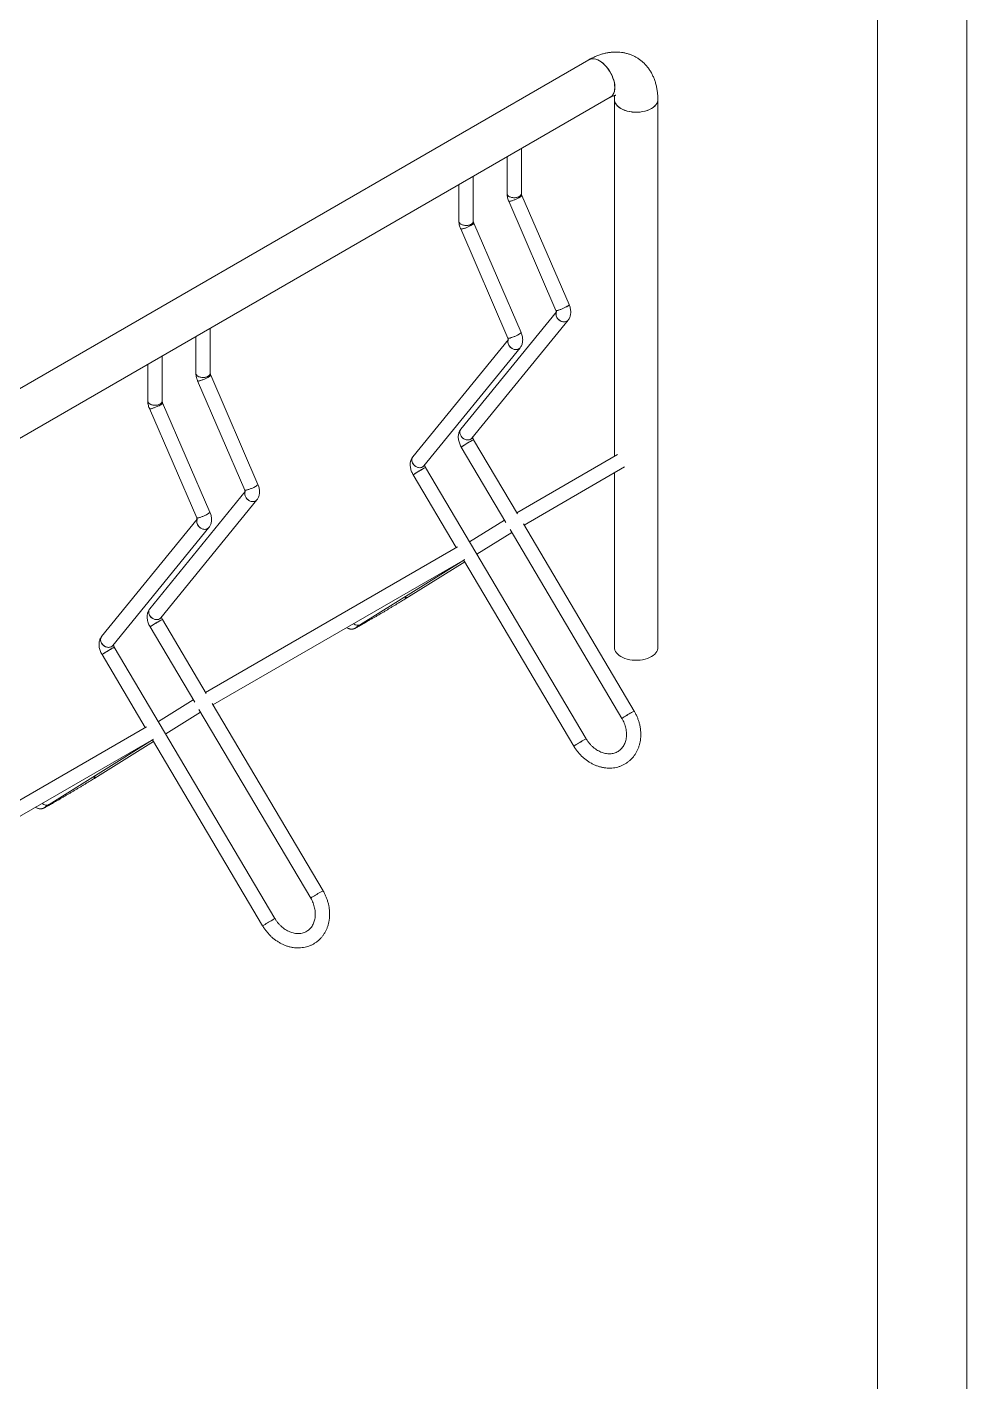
# Model space of a CAD drawing. Header units: millimetres. Extents: x 1939 to 7879, y -2032 to 2168.
# Drawn here: x 6828 to 7879, y -618 to 895 of the extents above; entities that cross this region are included whole.
import ezdxf

# ---------------------------------------------------------------- set-up
doc = ezdxf.new("R2010")
doc.units = ezdxf.units.MM
doc.layers.add('tabelka', color=155, linetype='Continuous')

# ---------------------------------------------------------------- blocks, each defined once
blk = doc.blocks.new('izometria')
at = {"color": 7, "linetype": 'Continuous', "lineweight": 15}
for p, q in [((-1520.1, 992.2), (-2812.6, 246)), ((-1520.1, 992.2), (-2812.6, 246)), ((-2788.5, 204.2), (-1496, 950.4)), ((-2788.5, 204.2), (-1496, 950.4)), ((-1491.2, 947.6), (-1491.2, 549.3)), ((-1442.9, 335.2), (-1442.9, 946.9)), ((-1611.4, 883.7), (-1611.4, 842.7)), ((-1595.4, 842.7), (-1595.4, 892.9)), ((-1665.2, 852.7), (-1665.2, 811.7)), ((-1649.2, 811.7), (-1649.2, 861.9)), ((-1609.6, 834.3), (-1556.8, 712.3)), ((-1542.1, 718.7), (-1594.9, 840.7)), ((-1663.3, 803.3), (-1610.5, 681.3)), ((-1595.8, 687.7), (-1648.7, 809.7)), ((-1556.3, 710.7), (-1663.1, 579.7)), ((-1650.7, 569.6), (-1543.2, 701.5)), ((-1959.3, 682.9), (-1959.3, 641.9)), ((-1943.3, 641.9), (-1943.3, 692.1)), ((-1610, 679.7), (-1716.8, 548.6)), ((-1704.4, 538.5), (-1596.9, 670.5)), ((-2013.1, 651.8), (-2013.1, 610.9)), ((-1997.1, 610.9), (-1997.1, 661.1)), ((-1890, 517.9), (-1942.8, 639.8)), ((-1957.5, 633.5), (-1904.7, 511.5)), ((-1943.7, 486.8), (-1996.5, 608.8)), ((-2011.2, 602.5), (-1958.4, 480.5)), ((-1599.9, 485), (-1648.9, 567.8)), ((-1662.7, 559.6), (-1612.7, 475.2)), ((-1487.9, 551.2), (-1600.6, 486.2)), ((-1523, 233.6), (-1702.7, 536.8)), ((-1592.4, 472.4), (-1480.1, 537.3)), ((-1491.2, 530.9), (-1491.2, 335.2)), ((-1716.4, 528.6), (-1668.2, 447.2)), ((-1904.2, 509.9), (-2011, 378.8)), ((-1998.6, 368.7), (-1891.1, 500.7)), ((-1957.9, 478.9), (-2064.7, 347.8)), ((-2052.3, 337.7), (-1944.8, 469.6)), ((-1614.3, 478), (-1653.4, 453.6)), ((-1469.3, 264.6), (-1593.2, 473.8)), ((-1645.2, 439.8), (-1606.2, 464.2)), ((-1608, 467.3), (-1483, 256.4)), ((-1666.8, 448), (-1948.5, 285.4)), ((-1940.3, 271.6), (-1658.8, 434.1)), ((-1775.3, 361.2), (-1659.9, 433.2)), ((-1721.6, 392.2), (-1658.8, 431.4)), ((-1660, 433.4), (-1536.8, 225.4)), ((-1947.8, 284.2), (-1996.8, 367)), ((-2010.6, 358.8), (-1960.6, 274.4)), ((-1870.9, 32.7), (-2050.6, 335.9)), ((-2064.3, 327.8), (-2016.1, 246.3)), ((-1962.2, 277.1), (-2001.3, 252.8)), ((-1817.2, 63.8), (-1941.1, 272.9)), ((-1993.1, 239), (-1954, 263.4)), ((-1955.9, 266.4), (-1830.9, 55.6)), ((-2014.7, 247.1), (-2296.4, 84.5)), ((-2288.2, 70.8), (-2006.7, 233.3)), ((-2123.2, 160.3), (-2007.8, 232.3)), ((-2069.5, 191.4), (-2006.7, 230.5)), ((-2007.9, 232.6), (-1884.7, 24.6))]:
    blk.add_line(p, q, dxfattribs=at)
at = {"color": 7, "linetype": 'Continuous', "lineweight": 15, "flags": 128}
for points in [[(-1490.9, 961.7), (-1491.1, 964.1), (-1491.4, 966.7), (-1492.1, 969.3), (-1493, 972), (-1494, 974.7), (-1495.3, 977.3), (-1496.8, 979.8), (-1498.4, 982.2), (-1500.2, 984.4), (-1502.1, 986.4), (-1504.1, 988.3), (-1506.1, 989.8), (-1508.2, 991.1), (-1510.2, 992.2), (-1512.3, 992.9), (-1514.2, 993.3), (-1516.1, 993.3), (-1517.8, 993.1), (-1519.5, 992.5), (-1520.1, 992.2)], [(-1490.9, 961.7), (-1491.1, 964.1), (-1491.4, 966.7), (-1492.1, 969.3), (-1493, 972), (-1494, 974.7), (-1495.3, 977.3), (-1496.8, 979.8), (-1498.4, 982.2), (-1500.2, 984.4), (-1502.1, 986.4), (-1504.1, 988.3), (-1506.1, 989.8), (-1508.2, 991.1), (-1510.2, 992.2), (-1512.3, 992.9), (-1514.2, 993.3), (-1516.1, 993.3), (-1517.8, 993.1), (-1519.5, 992.5), (-1520.1, 992.2)], [(-1519.9, 992.3), (-1519.2, 992.7), (-1517.6, 993.2), (-1515.8, 993.4), (-1514, 993.3), (-1512, 992.8), (-1510, 992.1), (-1508, 991), (-1505.9, 989.7), (-1503.9, 988.1), (-1502, 986.2), (-1500.1, 984.2), (-1498.4, 981.9), (-1496.8, 979.5), (-1495.3, 976.9), (-1494.1, 974.3), (-1493, 971.7), (-1492.2, 969), (-1491.5, 966.4), (-1491.2, 963.8), (-1491.1, 961.4), (-1491.2, 959.1), (-1491.5, 956.9), (-1492.2, 955), (-1493, 953.3), (-1494.1, 951.9), (-1495.3, 950.8), (-1496.1, 950.3)], [(-1495.9, 950.4), (-1495.1, 951), (-1493.8, 952.1), (-1492.8, 953.6), (-1491.9, 955.3), (-1491.4, 957.2), (-1491, 959.4), (-1490.9, 961.7)], [(-1495.9, 950.4), (-1495.1, 951), (-1493.8, 952.1), (-1492.8, 953.6), (-1491.9, 955.3), (-1491.4, 957.2), (-1491, 959.4), (-1490.9, 961.7)], [(-1491.2, 948.2), (-1491.2, 946.8), (-1490.8, 945.1), (-1490.1, 943.5), (-1489.1, 941.9), (-1487.7, 940.4), (-1486.1, 939), (-1484.2, 937.8), (-1482, 936.7), (-1479.6, 935.7), (-1477, 934.9), (-1474.3, 934.3), (-1471.4, 933.9), (-1468.5, 933.7), (-1465.6, 933.7), (-1462.7, 933.9), (-1459.9, 934.3), (-1457.2, 934.9), (-1454.6, 935.7), (-1452.2, 936.7), (-1450, 937.8)], [(-1442.9, 947.7), (-1442.9, 946.7), (-1443.3, 945), (-1444, 943.4), (-1445.1, 941.8), (-1446.5, 940.4), (-1448.2, 939), (-1450.1, 937.7), (-1452.3, 936.6), (-1454.7, 935.7), (-1457.3, 934.9), (-1460.1, 934.3), (-1462.9, 933.9), (-1465.8, 933.7), (-1468.7, 933.8), (-1471.6, 934), (-1474.4, 934.4), (-1477.1, 935), (-1479.7, 935.8), (-1482.1, 936.8), (-1484.3, 937.9), (-1486.2, 939.2), (-1487.8, 940.6), (-1489.1, 942.1), (-1490.2, 943.6), (-1490.8, 945.3), (-1491.2, 946.9), (-1491.2, 947.6)], [(-1450, 937.8), (-1448.1, 939), (-1446.4, 940.4), (-1445.1, 941.9), (-1444, 943.5), (-1443.3, 945.1), (-1443, 946.8), (-1442.9, 947.6)], [(-1595.4, 842.7), (-1595.4, 842.6), (-1595.7, 841.6), (-1596.3, 840.7), (-1597.2, 839.8), (-1598.4, 839.1), (-1599.9, 838.6), (-1601.5, 838.2), (-1603.2, 838.1), (-1604.9, 838.2), (-1606.6, 838.5), (-1608.1, 839), (-1609.4, 839.6), (-1610.4, 840.4), (-1611.1, 841.4), (-1611.4, 842.3), (-1611.4, 842.7)], [(-1611.4, 842.7), (-1611.3, 841.8), (-1610.8, 840.9), (-1609.9, 840), (-1608.8, 839.3), (-1607.4, 838.7), (-1605.8, 838.3), (-1604.1, 838.1), (-1602.4, 838.1), (-1600.7, 838.4), (-1599.1, 838.8), (-1597.8, 839.5)], [(-1594.9, 840.7), (-1594.9, 840.4), (-1595.3, 840), (-1596, 839.4), (-1597, 838.8), (-1598.2, 838), (-1599.6, 837.3), (-1601.1, 836.6), (-1602.7, 835.9), (-1604.3, 835.3), (-1605.8, 834.8), (-1607.1, 834.4), (-1608.2, 834.2), (-1609, 834.1), (-1609.5, 834.2), (-1609.6, 834.3)], [(-1609.6, 834.3), (-1609.6, 834.3), (-1609.2, 834.1), (-1608.6, 834.1), (-1607.6, 834.3), (-1606.4, 834.6), (-1605, 835), (-1603.5, 835.6), (-1601.9, 836.2), (-1600.4, 837), (-1598.9, 837.7), (-1597.5, 838.4)], [(-1597.5, 838.4), (-1596.4, 839.1), (-1595.6, 839.7), (-1595.1, 840.2), (-1594.9, 840.6), (-1594.9, 840.7)], [(-1649.2, 811.7), (-1649.2, 811.6), (-1649.4, 810.6), (-1650, 809.6), (-1650.9, 808.8), (-1652.2, 808.1), (-1653.6, 807.6), (-1655.2, 807.2), (-1657, 807.1), (-1658.7, 807.2), (-1660.3, 807.5), (-1661.8, 807.9), (-1663.1, 808.6), (-1664.1, 809.4), (-1664.8, 810.3), (-1665.2, 811.3), (-1665.2, 811.7)], [(-1665.2, 811.7), (-1665, 810.8), (-1664.5, 809.9), (-1663.7, 809), (-1662.5, 808.3), (-1661.1, 807.7), (-1659.5, 807.3), (-1657.8, 807.1), (-1656.1, 807.1), (-1654.4, 807.4), (-1652.9, 807.8), (-1651.5, 808.4)], [(-1663.4, 803.4), (-1663.3, 803.3), (-1663, 803.1), (-1662.3, 803.1), (-1661.4, 803.3), (-1660.2, 803.6), (-1658.8, 804), (-1657.3, 804.6), (-1655.7, 805.2), (-1654.1, 805.9), (-1652.6, 806.7), (-1651.3, 807.4)], [(-1648.6, 809.7), (-1648.7, 809.4), (-1649, 808.9), (-1649.7, 808.4), (-1650.7, 807.7), (-1651.9, 807), (-1653.3, 806.3), (-1654.9, 805.6), (-1656.5, 804.9), (-1658, 804.3), (-1659.5, 803.8), (-1660.8, 803.4), (-1661.9, 803.2), (-1662.7, 803.1), (-1663.2, 803.2), (-1663.3, 803.3)], [(-1651.3, 807.4), (-1650.2, 808.1), (-1649.3, 808.7), (-1648.8, 809.2), (-1648.6, 809.6), (-1648.7, 809.7)], [(-1542.1, 718.7), (-1542.1, 718.4), (-1542.5, 718), (-1543.2, 717.4), (-1544.1, 716.8), (-1545.4, 716.1), (-1546.8, 715.3), (-1548.3, 714.6), (-1549.9, 713.9), (-1551.5, 713.3), (-1552.9, 712.8), (-1554.3, 712.4), (-1555.3, 712.2), (-1556.1, 712.1), (-1556.6, 712.2), (-1556.8, 712.3)], [(-1556.8, 712.3), (-1556.8, 712.3), (-1556.4, 712.2), (-1555.8, 712.2), (-1554.8, 712.3), (-1553.6, 712.6), (-1552.2, 713.1), (-1550.7, 713.6), (-1549.1, 714.3), (-1547.5, 715), (-1546.1, 715.7), (-1544.7, 716.4)], [(-1544.7, 716.4), (-1543.6, 717.1), (-1542.8, 717.7), (-1542.3, 718.2), (-1542.1, 718.6), (-1542.1, 718.7)], [(-1543.2, 701.5), (-1544, 700.7), (-1545.2, 700), (-1546.7, 699.6), (-1548.2, 699.5), (-1549.8, 699.7), (-1551.4, 700.3), (-1552.9, 701.2), (-1554.2, 702.3), (-1555.3, 703.6), (-1556.1, 705.1), (-1556.6, 706.6), (-1556.8, 708.1), (-1556.6, 709.6), (-1556.3, 710.3)], [(-1556.3, 710.3), (-1556.4, 710.2), (-1556.7, 708.9), (-1556.7, 707.4), (-1556.4, 705.8), (-1555.7, 704.3), (-1554.8, 702.9), (-1553.5, 701.7), (-1552.1, 700.7), (-1550.6, 700), (-1549, 699.6), (-1547.4, 699.5), (-1545.9, 699.7), (-1544.6, 700.3)], [(-1544.6, 700.3), (-1543.5, 701.1), (-1543.2, 701.5)], [(-1595.8, 687.7), (-1595.9, 687.4), (-1596.2, 687), (-1596.9, 686.4), (-1597.9, 685.8), (-1599.1, 685), (-1600.5, 684.3), (-1602.1, 683.6), (-1603.6, 682.9), (-1605.2, 682.3), (-1606.7, 681.8), (-1608, 681.4), (-1609.1, 681.2), (-1609.9, 681.1), (-1610.4, 681.2), (-1610.5, 681.3)], [(-1610.5, 681.3), (-1610.5, 681.3), (-1610.2, 681.1), (-1609.5, 681.1), (-1608.6, 681.3), (-1607.4, 681.6), (-1606, 682), (-1604.4, 682.6), (-1602.9, 683.2), (-1601.3, 683.9), (-1599.8, 684.7), (-1598.5, 685.4)], [(-1598.5, 685.4), (-1597.4, 686.1), (-1596.5, 686.7), (-1596, 687.2), (-1595.8, 687.6), (-1595.8, 687.7)], [(-1596.9, 670.5), (-1597.8, 669.6), (-1599, 668.9), (-1600.4, 668.5), (-1601.9, 668.5), (-1603.5, 668.7), (-1605.1, 669.3), (-1606.6, 670.2), (-1607.9, 671.3), (-1609, 672.6), (-1609.8, 674.1), (-1610.3, 675.6), (-1610.5, 677.1), (-1610.3, 678.5), (-1610.1, 679.3)], [(-1610.1, 679.3), (-1610.1, 679.2), (-1610.5, 677.8), (-1610.5, 676.3), (-1610.1, 674.8), (-1609.5, 673.3), (-1608.5, 671.9), (-1607.3, 670.7), (-1605.9, 669.7), (-1604.3, 669), (-1602.7, 668.6), (-1601.2, 668.5), (-1599.7, 668.7), (-1598.3, 669.3)], [(-1598.3, 669.3), (-1597.2, 670.1), (-1596.9, 670.5)], [(-1943.3, 641.9), (-1943.3, 641.8), (-1943.6, 640.8), (-1944.2, 639.8), (-1945.1, 639), (-1946.3, 638.3), (-1947.8, 637.7), (-1949.4, 637.4), (-1951.1, 637.3), (-1952.8, 637.3), (-1954.5, 637.6), (-1956, 638.1), (-1957.3, 638.8), (-1958.3, 639.6), (-1959, 640.5), (-1959.3, 641.5), (-1959.3, 641.9)], [(-1959.3, 641.9), (-1959.2, 641), (-1958.7, 640.1), (-1957.8, 639.2), (-1956.7, 638.4), (-1955.3, 637.9), (-1953.7, 637.5), (-1952, 637.3), (-1950.3, 637.3), (-1948.6, 637.5), (-1947, 638), (-1945.7, 638.6)], [(-1942.8, 639.8), (-1942.8, 639.6), (-1943.2, 639.1), (-1943.9, 638.6), (-1944.9, 637.9), (-1946.1, 637.2), (-1947.5, 636.5), (-1949, 635.8), (-1950.6, 635.1), (-1952.2, 634.5), (-1953.7, 634), (-1955, 633.6), (-1956.1, 633.4), (-1956.9, 633.3), (-1957.4, 633.4), (-1957.5, 633.5)], [(-1957.5, 633.5), (-1957.5, 633.5), (-1957.1, 633.3), (-1956.5, 633.3), (-1955.5, 633.5), (-1954.3, 633.8), (-1952.9, 634.2), (-1951.4, 634.8), (-1949.8, 635.4), (-1948.3, 636.1), (-1946.8, 636.8), (-1945.4, 637.6)], [(-1945.4, 637.6), (-1944.3, 638.3), (-1943.5, 638.9), (-1943, 639.4), (-1942.8, 639.7), (-1942.8, 639.8)], [(-1997.1, 610.9), (-1997.1, 610.7), (-1997.3, 609.7), (-1997.9, 608.8), (-1998.8, 608), (-2000.1, 607.3), (-2001.5, 606.7), (-2003.1, 606.4), (-2004.9, 606.2), (-2006.6, 606.3), (-2008.2, 606.6), (-2009.7, 607.1), (-2011, 607.8), (-2012, 608.6), (-2012.7, 609.5), (-2013.1, 610.5), (-2013.1, 610.9)], [(-2013.1, 610.9), (-2012.9, 610), (-2012.4, 609), (-2011.6, 608.2), (-2010.4, 607.4), (-2009, 606.8), (-2007.4, 606.4), (-2005.7, 606.3), (-2004, 606.3), (-2002.3, 606.5), (-2000.8, 607), (-1999.4, 607.6)], [(-1996.5, 608.8), (-1996.6, 608.5), (-1996.9, 608.1), (-1997.6, 607.5), (-1998.6, 606.9), (-1999.8, 606.2), (-2001.2, 605.5), (-2002.8, 604.7), (-2004.4, 604.1), (-2005.9, 603.4), (-2007.4, 602.9), (-2008.7, 602.6), (-2009.8, 602.3), (-2010.6, 602.3), (-2011.1, 602.3), (-2011.2, 602.5)], [(-2011.2, 602.5), (-2011.2, 602.4), (-2010.9, 602.3), (-2010.2, 602.3), (-2009.3, 602.4), (-2008.1, 602.7), (-2006.7, 603.2), (-2005.2, 603.7), (-2003.6, 604.4), (-2002, 605.1), (-2000.5, 605.8), (-1999.2, 606.5)], [(-1999.2, 606.5), (-1998.1, 607.2), (-1997.2, 607.8), (-1996.7, 608.3), (-1996.5, 608.7), (-1996.5, 608.8)], [(-1650.7, 569.6), (-1651.5, 568.7), (-1652.8, 568), (-1654.2, 567.6), (-1655.7, 567.6), (-1657.3, 567.8), (-1658.9, 568.4), (-1660.4, 569.3), (-1661.7, 570.4), (-1662.8, 571.7), (-1663.6, 573.1), (-1664.1, 574.7), (-1664.3, 576.2), (-1664.1, 577.6), (-1663.6, 578.9), (-1663.1, 579.7)], [(-1663.1, 579.7), (-1663.2, 579.5), (-1663.9, 578.3), (-1664.2, 576.9), (-1664.2, 575.4), (-1663.9, 573.9), (-1663.2, 572.4), (-1662.3, 571), (-1661.1, 569.8), (-1659.6, 568.8), (-1658.1, 568.1), (-1656.5, 567.6), (-1654.9, 567.6), (-1653.4, 567.8), (-1652.1, 568.3)], [(-1652.1, 568.3), (-1651, 569.2), (-1650.7, 569.6)], [(-1704.4, 538.5), (-1705.3, 537.7), (-1706.5, 537), (-1707.9, 536.6), (-1709.5, 536.5), (-1711.1, 536.8), (-1712.6, 537.4), (-1714.1, 538.2), (-1715.4, 539.4), (-1716.5, 540.7), (-1717.3, 542.1), (-1717.9, 543.6), (-1718, 545.2), (-1717.8, 546.6), (-1717.3, 547.9), (-1716.8, 548.6)], [(-1716.8, 548.6), (-1716.9, 548.5), (-1717.6, 547.3), (-1718, 545.9), (-1718, 544.4), (-1717.6, 542.9), (-1717, 541.4), (-1716, 540), (-1714.8, 538.8), (-1713.4, 537.8), (-1711.8, 537), (-1710.3, 536.6), (-1708.7, 536.5), (-1707.2, 536.8), (-1705.9, 537.3)], [(-1705.9, 537.3), (-1704.8, 538.2), (-1704.4, 538.5)], [(-1890, 517.9), (-1890, 517.6), (-1890.4, 517.1), (-1891.1, 516.6), (-1892, 515.9), (-1893.3, 515.2), (-1894.7, 514.5), (-1896.2, 513.8), (-1897.8, 513.1), (-1899.4, 512.5), (-1900.8, 512), (-1902.2, 511.6), (-1903.2, 511.4), (-1904, 511.3), (-1904.5, 511.4), (-1904.7, 511.5)], [(-1904.7, 511.5), (-1904.7, 511.5), (-1904.3, 511.3), (-1903.7, 511.3), (-1902.7, 511.5), (-1901.5, 511.8), (-1900.1, 512.2), (-1898.6, 512.8), (-1897, 513.4), (-1895.4, 514.1), (-1893.9, 514.9), (-1892.6, 515.6)], [(-1892.6, 515.6), (-1891.5, 516.3), (-1890.7, 516.9), (-1890.2, 517.4), (-1890, 517.8), (-1890, 517.9)], [(-1891.1, 500.7), (-1891.9, 499.8), (-1893.1, 499.1), (-1894.5, 498.7), (-1896.1, 498.7), (-1897.7, 498.9), (-1899.3, 499.5), (-1900.7, 500.4), (-1902.1, 501.5), (-1903.2, 502.8), (-1904, 504.2), (-1904.5, 505.8), (-1904.7, 507.3), (-1904.5, 508.7), (-1904.2, 509.5)], [(-1904.2, 509.5), (-1904.3, 509.4), (-1904.6, 508), (-1904.6, 506.5), (-1904.3, 505), (-1903.6, 503.5), (-1902.6, 502.1), (-1901.4, 500.9), (-1900, 499.9), (-1898.5, 499.2), (-1896.9, 498.7), (-1895.3, 498.6), (-1893.8, 498.9), (-1892.5, 499.4)], [(-1892.5, 499.4), (-1891.4, 500.3), (-1891.1, 500.7)], [(-1943.7, 486.8), (-1943.8, 486.6), (-1944.1, 486.1), (-1944.8, 485.6), (-1945.8, 484.9), (-1947, 484.2), (-1948.4, 483.5), (-1950, 482.8), (-1951.5, 482.1), (-1953.1, 481.5), (-1954.6, 481), (-1955.9, 480.6), (-1957, 480.4), (-1957.8, 480.3), (-1958.3, 480.4), (-1958.4, 480.5)], [(-1958.4, 480.5), (-1958.4, 480.4), (-1958.1, 480.3), (-1957.4, 480.3), (-1956.5, 480.4), (-1955.3, 480.8), (-1953.9, 481.2), (-1952.3, 481.8), (-1950.7, 482.4), (-1949.2, 483.1), (-1947.7, 483.8), (-1946.4, 484.6)], [(-1946.4, 484.6), (-1945.3, 485.2), (-1944.4, 485.9), (-1943.9, 486.4), (-1943.7, 486.7), (-1943.7, 486.8)], [(-1944.8, 469.6), (-1945.6, 468.8), (-1946.9, 468.1), (-1948.3, 467.7), (-1949.8, 467.6), (-1951.4, 467.9), (-1953, 468.5), (-1954.5, 469.3), (-1955.8, 470.5), (-1956.9, 471.8), (-1957.7, 473.2), (-1958.2, 474.7), (-1958.4, 476.3), (-1958.2, 477.7), (-1958, 478.4)], [(-1958, 478.4), (-1958, 478.4), (-1958.3, 477), (-1958.4, 475.5), (-1958, 474), (-1957.4, 472.5), (-1956.4, 471.1), (-1955.2, 469.9), (-1953.8, 468.9), (-1952.2, 468.1), (-1950.6, 467.7), (-1949, 467.6), (-1947.6, 467.9), (-1946.2, 468.4)], [(-1946.2, 468.4), (-1945.1, 469.3), (-1944.8, 469.6)], [(-1998.6, 368.7), (-1999.4, 367.9), (-2000.7, 367.2), (-2002.1, 366.8), (-2003.6, 366.7), (-2005.2, 367), (-2006.8, 367.6), (-2008.3, 368.4), (-2009.6, 369.5), (-2010.7, 370.9), (-2011.5, 372.3), (-2012, 373.8), (-2012.2, 375.4), (-2012, 376.8), (-2011.5, 378.1), (-2011, 378.8)], [(-2011, 378.8), (-2011.1, 378.7), (-2011.8, 377.5), (-2012.1, 376.1), (-2012.1, 374.6), (-2011.8, 373.1), (-2011.1, 371.6), (-2010.2, 370.2), (-2009, 369), (-2007.5, 368), (-2006, 367.2), (-2004.4, 366.8), (-2002.8, 366.7), (-2001.3, 367), (-2000, 367.5)], [(-2000, 367.5), (-1998.9, 368.4), (-1998.6, 368.7)], [(-2052.3, 337.7), (-2053.2, 336.9), (-2054.4, 336.2), (-2055.8, 335.8), (-2057.4, 335.7), (-2058.9, 336), (-2060.5, 336.5), (-2062, 337.4), (-2063.3, 338.5), (-2064.4, 339.8), (-2065.2, 341.3), (-2065.7, 342.8), (-2065.9, 344.3), (-2065.7, 345.8), (-2065.2, 347.1), (-2064.7, 347.8)], [(-2064.7, 347.8), (-2064.8, 347.7), (-2065.5, 346.4), (-2065.9, 345.1), (-2065.9, 343.6), (-2065.5, 342), (-2064.9, 340.6), (-2063.9, 339.2), (-2062.7, 337.9), (-2061.3, 336.9), (-2059.7, 336.2), (-2058.1, 335.8), (-2056.6, 335.7), (-2055.1, 335.9), (-2053.8, 336.5)], [(-2053.8, 336.5), (-2052.6, 337.3), (-2052.3, 337.7)], [(-1491.2, 335.2), (-1491.2, 334.4), (-1490.8, 332.7), (-1490.1, 331.1), (-1489.1, 329.5), (-1487.7, 328), (-1486.1, 326.6), (-1484.2, 325.4), (-1482, 324.3), (-1479.6, 323.3), (-1477, 322.5), (-1474.3, 321.9), (-1471.4, 321.5), (-1468.5, 321.3), (-1465.6, 321.3), (-1462.7, 321.5), (-1459.9, 321.9), (-1457.2, 322.5), (-1454.6, 323.3), (-1452.2, 324.3), (-1450, 325.4)], [(-1450, 325.4), (-1448.1, 326.6), (-1446.4, 328), (-1445.1, 329.5), (-1444, 331.1), (-1443.3, 332.7), (-1443, 334.4), (-1442.9, 335.2)]]:
    blk.add_lwpolyline(points, dxfattribs=at)
at = {"color": 7, "linetype": 'Continuous', "lineweight": 15}
for centre, radius, start, end in [((-1599.4, 843.1), 3.96, 293.8051, 354.9069), ((-1653.1, 812), 3.96, 293.8067, 354.9054), ((-1947.3, 642.2), 3.96, 293.806, 354.906), ((-2001, 611.2), 3.96, 293.8088, 354.9033), ((-1559.7, 401.5), 188.7, 118.2194, 123.0783), ((-1547, 380.2), 213.5, 119.4318, 122.8186), ((-1636.3, 541.4), 29.2, 115.5551, 122.1847), ((-1613.4, 370.5), 188.7, 118.2194, 123.0783), ((-1600.7, 349.2), 213.5, 119.4318, 122.8186), ((-1690.1, 510.4), 29.2, 115.5553, 122.1846), ((-1724.6, 397.3), 5.9, 251.8659, 300.932), ((-1724.6, 397.3), 5.93, 251.9659, 300.7975), ((-1907.6, 200.7), 188.7, 118.2194, 123.0783), ((-1894.9, 179.4), 213.5, 119.4318, 122.8186), ((-1984.2, 340.6), 29.2, 115.5551, 122.1847), ((-1778.5, 367), 6.68, 225.3084, 298.4941), ((-1778.5, 367.1), 6.7, 225.483, 298.342), ((-1961.3, 169.6), 188.7, 118.2194, 123.0783), ((-1948.6, 148.3), 213.5, 119.4317, 122.8186), ((-2038, 309.6), 29.2, 115.5555, 122.1844), ((-1367.4, 77), 213.5, 119.4314, 122.8193), ((-1367.3, 77), 213.5, 119.4316, 122.8188), ((-1456.7, 238.2), 29.3, 115.5585, 122.1826), ((-1456.7, 238.2), 29.2, 115.5542, 122.1856), ((-1439.6, 76.7), 177.7, 119.0897, 123.1606), ((-1421.1, 46), 213.5, 119.4316, 122.8188), ((-1507.4, 201.6), 35.6, 116.1421, 121.594), ((-1510.4, 207.2), 29.2, 115.5544, 122.1854), ((-2072.5, 196.4), 5.9, 251.8659, 300.932), ((-2072.5, 196.5), 5.93, 251.9656, 300.7978), ((-2126.4, 166.2), 6.68, 225.3091, 298.4943), ((-2126.4, 166.2), 6.7, 225.4852, 298.3407), ((-1715.2, -123.8), 213.5, 119.4314, 122.8192), ((-1715.2, -123.8), 213.5, 119.4316, 122.8188), ((-1804.5, 37.3), 29.3, 115.5585, 122.1826), ((-1804.6, 37.4), 29.2, 115.5542, 122.1856), ((-1787.5, -124.2), 177.7, 119.0897, 123.1606), ((-1769, -154.9), 213.5, 119.4316, 122.8188), ((-1855.2, 0.8), 35.6, 116.1421, 121.594), ((-1858.3, 6.4), 29.2, 115.5546, 122.1852)]:
    blk.add_arc(centre, radius, start, end, dxfattribs=at)
for points, knots in [([(-1442.9, 947.7), (-1442.9, 948.6), (-1442.9, 951), (-1443.2, 955), (-1443.8, 959.5), (-1444.7, 963.9), (-1445.9, 968.1), (-1447.4, 972.2), (-1449.1, 976), (-1451.1, 979.5), (-1453.4, 982.8), (-1455.9, 985.9), (-1458.5, 988.7), (-1461.4, 991.2), (-1464.4, 993.4), (-1467.6, 995.4), (-1471, 997), (-1474.4, 998.4), (-1478, 999.5), (-1481.6, 1000.3), (-1485.3, 1000.7), (-1489.1, 1000.9), (-1493, 1000.8), (-1496.9, 1000.5), (-1500.9, 999.8), (-1504.9, 998.8), (-1508.9, 997.5), (-1513, 995.8), (-1516.6, 994.1), (-1518.9, 992.9), (-1519.9, 992.3)], [0, 0, 0, 0, 0.022891, 0.063435, 0.1039, 0.14398, 0.183502, 0.222328, 0.260376, 0.297621, 0.334092, 0.369856, 0.405004, 0.439644, 0.473887, 0.507851, 0.541653, 0.575381, 0.609147, 0.643073, 0.677278, 0.711877, 0.746982, 0.782686, 0.819064, 0.856156, 0.89396, 0.932428, 0.971462, 1, 1, 1, 1]), ([(-1496.1, 950.3), (-1495.8, 950.5), (-1494.9, 950.9), (-1493.7, 951.5), (-1492.4, 952), (-1491.3, 952.4), (-1490.5, 952.5), (-1490, 952.6), (-1489.8, 952.6), (-1489.8, 952.6), (-1489.8, 952.6)], [0, 0, 0, 0, 0.076009, 0.217609, 0.35853, 0.499393, 0.641098, 0.785165, 0.933845, 1, 1, 1, 1]), ([(-1491.6, 952.3), (-1491.6, 952.1), (-1491.5, 951.6), (-1491.3, 950.5), (-1491.2, 949.1), (-1491.2, 948.1), (-1491.2, 947.7)], [0, 0, 0, 0, 0.149902, 0.462737, 0.775485, 1, 1, 1, 1]), ([(-1611.4, 842.7), (-1611.4, 842.3), (-1611.4, 841), (-1611.1, 839.1), (-1610.6, 836.8), (-1610, 835.3), (-1609.6, 834.4), (-1609.6, 834.3)], [0, 0, 0, 0, 0.165832, 0.431846, 0.699444, 0.955344, 1, 1, 1, 1]), ([(-1594.9, 840.7), (-1595, 840.8), (-1595.2, 841.3), (-1595.3, 841.9), (-1595.4, 842.5), (-1595.4, 842.6), (-1595.4, 842.7)], [0, 0, 0, 0, 0.155544, 0.466738, 0.775215, 1, 1, 1, 1]), ([(-1665.2, 811.7), (-1665.2, 811.2), (-1665.1, 810), (-1664.9, 808), (-1664.3, 805.8), (-1663.7, 804.2), (-1663.4, 803.4), (-1663.3, 803.3)], [0, 0, 0, 0, 0.165834, 0.431846, 0.699444, 0.955344, 1, 1, 1, 1]), ([(-1648.7, 809.7), (-1648.7, 809.8), (-1648.9, 810.2), (-1649.1, 810.9), (-1649.2, 811.5), (-1649.2, 811.6), (-1649.2, 811.7)], [0, 0, 0, 0, 0.155541, 0.466736, 0.775214, 1, 1, 1, 1]), ([(-1556.8, 712.3), (-1556.7, 712.2), (-1556.5, 711.8), (-1556.3, 711.1), (-1556.2, 710.5), (-1556.2, 710.2), (-1556.2, 710.3), (-1556.2, 710.3)], [0, 0, 0, 0, 0.129414, 0.388296, 0.644933, 0.876365, 1, 1, 1, 1]), ([(-1543.2, 701.5), (-1542.8, 702), (-1542.1, 702.9), (-1541.3, 704.5), (-1540.7, 706.3), (-1540.3, 708.3), (-1540.2, 710.4), (-1540.3, 712.5), (-1540.7, 714.8), (-1541.3, 716.8), (-1541.9, 718.1), (-1542.1, 718.7)], [0, 0, 0, 0, 0.096647, 0.201787, 0.309065, 0.420098, 0.535809, 0.656128, 0.779741, 0.904501, 1, 1, 1, 1]), ([(-1610.5, 681.3), (-1610.5, 681.2), (-1610.3, 680.7), (-1610.1, 680.1), (-1610, 679.5), (-1610, 679.2), (-1610, 679.2), (-1610, 679.3)], [0, 0, 0, 0, 0.1294157, 0.3883016, 0.6449329, 0.8763815, 1, 1, 1, 1]), ([(-1596.9, 670.5), (-1596.6, 670.9), (-1595.8, 671.9), (-1595, 673.5), (-1594.4, 675.3), (-1594.1, 677.3), (-1593.9, 679.3), (-1594.1, 681.5), (-1594.5, 683.7), (-1595.1, 685.8), (-1595.6, 687.1), (-1595.8, 687.7)], [0, 0, 0, 0, 0.096649, 0.201789, 0.309065, 0.4201, 0.53581, 0.656129, 0.779742, 0.904501, 1, 1, 1, 1]), ([(-1959.3, 641.9), (-1959.3, 641.4), (-1959.3, 640.2), (-1959, 638.2), (-1958.5, 636), (-1957.9, 634.4), (-1957.5, 633.6), (-1957.5, 633.5)], [0, 0, 0, 0, 0.165834, 0.431846, 0.699444, 0.955344, 1, 1, 1, 1]), ([(-1942.8, 639.8), (-1942.9, 640), (-1943, 640.4), (-1943.2, 641.1), (-1943.3, 641.7), (-1943.3, 641.8), (-1943.3, 641.9)], [0, 0, 0, 0, 0.155541, 0.466736, 0.775214, 1, 1, 1, 1]), ([(-2013.1, 610.9), (-2013.1, 610.4), (-2013, 609.2), (-2012.8, 607.2), (-2012.2, 605), (-2011.6, 603.4), (-2011.3, 602.6), (-2011.2, 602.5)], [0, 0, 0, 0, 0.165834, 0.431846, 0.699445, 0.955344, 1, 1, 1, 1]), ([(-1996.5, 608.8), (-1996.6, 609), (-1996.8, 609.4), (-1997, 610.1), (-1997.1, 610.6), (-1997.1, 610.8), (-1997.1, 610.9)], [0, 0, 0, 0, 0.155545, 0.466734, 0.775213, 1, 1, 1, 1]), ([(-1663.1, 579.7), (-1663.4, 579.2), (-1664.1, 578.3), (-1664.9, 576.6), (-1665.6, 574.8), (-1665.9, 572.9), (-1666, 570.8), (-1665.9, 568.6), (-1665.5, 566.4), (-1664.8, 564.2), (-1664, 562), (-1663.2, 560.5), (-1662.8, 559.7), (-1662.7, 559.6)], [0, 0, 0, 0, 0.082954, 0.173199, 0.265276, 0.360582, 0.459898, 0.56317, 0.66927, 0.776354, 0.88331, 0.98474, 1, 1, 1, 1]), ([(-1648.9, 567.8), (-1649, 567.9), (-1649.3, 568.4), (-1649.6, 569.1), (-1649.9, 569.9), (-1649.9, 570.3), (-1650, 570.5)], [0, 0, 0, 0, 0.149478, 0.453518, 0.755007, 1, 1, 1, 1]), ([(-1716.8, 548.6), (-1717.2, 548.2), (-1717.9, 547.2), (-1718.7, 545.6), (-1719.3, 543.8), (-1719.7, 541.9), (-1719.8, 539.8), (-1719.6, 537.6), (-1719.2, 535.4), (-1718.6, 533.1), (-1717.7, 531), (-1716.9, 529.5), (-1716.5, 528.7), (-1716.4, 528.6)], [0, 0, 0, 0, 0.082956, 0.173199, 0.265276, 0.360582, 0.459898, 0.563171, 0.669271, 0.776354, 0.88331, 0.98474, 1, 1, 1, 1]), ([(-1702.7, 536.8), (-1702.8, 536.9), (-1703, 537.4), (-1703.4, 538.1), (-1703.6, 538.9), (-1703.7, 539.3), (-1703.7, 539.4)], [0, 0, 0, 0, 0.149479, 0.453518, 0.755016, 1, 1, 1, 1]), ([(-1891.1, 500.7), (-1890.7, 501.1), (-1890, 502.1), (-1889.2, 503.7), (-1888.6, 505.5), (-1888.2, 507.5), (-1888.1, 509.5), (-1888.2, 511.7), (-1888.6, 513.9), (-1889.2, 516), (-1889.8, 517.3), (-1890, 517.9)], [0, 0, 0, 0, 0.096649, 0.201789, 0.309065, 0.4201, 0.53581, 0.656129, 0.779742, 0.904501, 1, 1, 1, 1]), ([(-1904.7, 511.5), (-1904.6, 511.4), (-1904.4, 510.9), (-1904.2, 510.3), (-1904.1, 509.7), (-1904.1, 509.4), (-1904.1, 509.4), (-1904.1, 509.4)], [0, 0, 0, 0, 0.129414, 0.388296, 0.644933, 0.876365, 1, 1, 1, 1]), ([(-1944.8, 469.6), (-1944.5, 470.1), (-1943.7, 471), (-1942.9, 472.7), (-1942.3, 474.5), (-1942, 476.4), (-1941.8, 478.5), (-1942, 480.7), (-1942.4, 482.9), (-1943, 485), (-1943.5, 486.3), (-1943.7, 486.8)], [0, 0, 0, 0, 0.096649, 0.201789, 0.309065, 0.4201, 0.53581, 0.656129, 0.779742, 0.904501, 1, 1, 1, 1]), ([(-1958.4, 480.5), (-1958.4, 480.3), (-1958.2, 479.9), (-1958, 479.2), (-1957.9, 478.7), (-1957.9, 478.4), (-1957.9, 478.4), (-1957.9, 478.4)], [0, 0, 0, 0, 0.1294116, 0.3883013, 0.6449308, 0.8763644, 1, 1, 1, 1]), ([(-2011, 378.8), (-2011.3, 378.4), (-2012, 377.4), (-2012.8, 375.8), (-2013.4, 374), (-2013.8, 372), (-2013.9, 370), (-2013.8, 367.8), (-2013.4, 365.6), (-2012.7, 363.3), (-2011.9, 361.1), (-2011.1, 359.7), (-2010.7, 358.9), (-2010.6, 358.8)], [0, 0, 0, 0, 0.082954, 0.1731989, 0.2652762, 0.3605815, 0.4598975, 0.563171, 0.6692706, 0.7763543, 0.8833103, 0.9847396, 1, 1, 1, 1]), ([(-1790.6, 358), (-1790.5, 358), (-1790, 357.5), (-1789.1, 357), (-1788, 356.5), (-1786.8, 356.2), (-1785.7, 356.1), (-1784.7, 356.1), (-1783.9, 356.2), (-1783.2, 356.4), (-1782.7, 356.6), (-1782.2, 356.7), (-1781.8, 356.9), (-1781.3, 357.1), (-1780.5, 357.5), (-1779.5, 358), (-1778.2, 358.7), (-1776.7, 359.6), (-1775, 360.6), (-1773, 361.7), (-1770.9, 362.9), (-1768.6, 364.2), (-1766.1, 365.6), (-1763.5, 367.2), (-1760.7, 368.8), (-1757.9, 370.4), (-1755, 372.1), (-1752, 373.9), (-1749, 375.6), (-1746, 377.4), (-1743.1, 379.2), (-1740.1, 380.9), (-1737.3, 382.6), (-1734.5, 384.3), (-1731.9, 385.9), (-1729.4, 387.4), (-1727, 388.9), (-1724.8, 390.2), (-1723, 391.3), (-1722, 391.9), (-1721.6, 392.2)], [0, 0, 0, 0, 0.0040639, 0.0175345, 0.030184, 0.0420409, 0.0530664, 0.0631252, 0.0720539, 0.0801551, 0.0884423, 0.0979063, 0.1101256, 0.127957, 0.159804, 0.194898, 0.2284878, 0.263967, 0.2986254, 0.3329098, 0.3670005, 0.400981, 0.4348919, 0.4687575, 0.5025944, 0.5364098, 0.5702112, 0.6040039, 0.6377915, 0.6715761, 0.7053623, 0.7391502, 0.7729443, 0.8067481, 0.840566, 0.8744035, 0.9082701, 0.9421784, 0.9761487, 1, 1, 1, 1]), ([(-1996.8, 367), (-1996.9, 367.1), (-1997.2, 367.5), (-1997.5, 368.3), (-1997.8, 369.1), (-1997.8, 369.5), (-1997.9, 369.6)], [0, 0, 0, 0, 0.149479, 0.453516, 0.755007, 1, 1, 1, 1]), ([(-1780.3, 358), (-1780.3, 358), (-1780.2, 358), (-1780, 358.2), (-1779.5, 358.6), (-1778.7, 359.1), (-1777.6, 359.8), (-1776.4, 360.5), (-1775.6, 361), (-1775.3, 361.2)], [0, 0, 0, 0, 0.087278, 0.208415, 0.356874, 0.526181, 0.708128, 0.896804, 1, 1, 1, 1]), ([(-2064.7, 347.8), (-2065.1, 347.4), (-2065.8, 346.4), (-2066.6, 344.8), (-2067.2, 343), (-2067.6, 341), (-2067.7, 339), (-2067.5, 336.8), (-2067.1, 334.5), (-2066.5, 332.3), (-2065.6, 330.1), (-2064.8, 328.6), (-2064.4, 327.9), (-2064.3, 327.8)], [0, 0, 0, 0, 0.082956, 0.173199, 0.265276, 0.360582, 0.459898, 0.563171, 0.669271, 0.776354, 0.88331, 0.98474, 1, 1, 1, 1]), ([(-2050.6, 335.9), (-2050.7, 336.1), (-2050.9, 336.5), (-2051.3, 337.3), (-2051.5, 338.1), (-2051.6, 338.4), (-2051.6, 338.6)], [0, 0, 0, 0, 0.149479, 0.453518, 0.755016, 1, 1, 1, 1]), ([(-1536.8, 225.4), (-1536.4, 224.8), (-1535.4, 223.1), (-1533.5, 220.4), (-1531.1, 217.4), (-1528.5, 214.6), (-1525.7, 212.1), (-1522.7, 209.7), (-1519.6, 207.6), (-1516.4, 205.7), (-1513.1, 204.2), (-1509.7, 202.9), (-1506.3, 201.9), (-1502.8, 201.2), (-1499.4, 200.8), (-1496, 200.8), (-1492.6, 201), (-1489.3, 201.6), (-1486.1, 202.5), (-1483, 203.6), (-1480.1, 205.1), (-1477.3, 206.8), (-1474.8, 208.8), (-1472.4, 211), (-1470.2, 213.5), (-1468.3, 216.1), (-1466.5, 219), (-1465.1, 222), (-1463.9, 225.2), (-1463, 228.6), (-1462.3, 232), (-1462, 235.6), (-1461.9, 239.2), (-1462.1, 242.9), (-1462.6, 246.5), (-1463.3, 250.2), (-1464.4, 253.9), (-1465.7, 257.4), (-1467.2, 260.9), (-1468.5, 263.2), (-1469.2, 264.4), (-1469.3, 264.6)], [0, 0, 0, 0, 0.014983, 0.041945, 0.068923, 0.09591, 0.122904, 0.149902, 0.176897, 0.203879, 0.230837, 0.257752, 0.284608, 0.311384, 0.338058, 0.364615, 0.391042, 0.417333, 0.443494, 0.469538, 0.495488, 0.521372, 0.547226, 0.573072, 0.598947, 0.624884, 0.650908, 0.677039, 0.703288, 0.729656, 0.756139, 0.782726, 0.809402, 0.836151, 0.86296, 0.889813, 0.916699, 0.943611, 0.970542, 0.996089, 1, 1, 1, 1]), ([(-1483, 256.4), (-1482.8, 256), (-1482, 254.7), (-1480.9, 252.4), (-1479.8, 249.6), (-1479, 246.8), (-1478.3, 243.9), (-1478, 241.1), (-1477.9, 238.3), (-1478, 235.6), (-1478.4, 233), (-1479, 230.5), (-1479.9, 228.2), (-1480.9, 226), (-1482.2, 224.1), (-1483.7, 222.3), (-1485.4, 220.7), (-1487.3, 219.4), (-1489.4, 218.3), (-1491.6, 217.5), (-1493.9, 217), (-1496.4, 216.8), (-1498.9, 216.8), (-1501.4, 217.2), (-1504, 217.8), (-1506.5, 218.8), (-1509, 219.9), (-1511.5, 221.4), (-1513.9, 223.1), (-1516.1, 225), (-1518.2, 227.1), (-1520.2, 229.4), (-1521.8, 231.6), (-1522.7, 233), (-1523, 233.6)], [0, 0, 0, 0, 0.0154889, 0.0467176, 0.0779389, 0.1091441, 0.1403371, 0.1715267, 0.2027314, 0.2339798, 0.2653164, 0.2967993, 0.3285088, 0.3605432, 0.3930073, 0.4260033, 0.4595862, 0.4937184, 0.5282163, 0.562701, 0.5968131, 0.6303799, 0.6633775, 0.6958759, 0.7279805, 0.7597948, 0.7914058, 0.8228825, 0.8542736, 0.8856124, 0.9169191, 0.9482052, 0.9794758, 1, 1, 1, 1]), ([(-2138.5, 157.2), (-2138.4, 157.1), (-2137.9, 156.7), (-2137, 156.2), (-2135.8, 155.7), (-2134.7, 155.4), (-2133.6, 155.2), (-2132.6, 155.3), (-2131.7, 155.4), (-2131.1, 155.6), (-2130.6, 155.7), (-2130.1, 155.9), (-2129.7, 156.1), (-2129.2, 156.3), (-2128.4, 156.7), (-2127.4, 157.2), (-2126.1, 157.9), (-2124.6, 158.7), (-2122.9, 159.7), (-2120.9, 160.8), (-2118.8, 162), (-2116.5, 163.4), (-2114, 164.8), (-2111.4, 166.3), (-2108.6, 167.9), (-2105.8, 169.6), (-2102.9, 171.3), (-2099.9, 173), (-2096.9, 174.8), (-2093.9, 176.6), (-2091, 178.3), (-2088, 180.1), (-2085.2, 181.8), (-2082.4, 183.5), (-2079.8, 185.1), (-2077.2, 186.6), (-2074.9, 188), (-2072.7, 189.4), (-2070.9, 190.5), (-2069.9, 191.1), (-2069.5, 191.4)], [0, 0, 0, 0, 0.004064, 0.017535, 0.030184, 0.042041, 0.053066, 0.063125, 0.072053, 0.080155, 0.088442, 0.097906, 0.110126, 0.127957, 0.159804, 0.194898, 0.228488, 0.263967, 0.298625, 0.332909, 0.367001, 0.40098, 0.434891, 0.468758, 0.502593, 0.53641, 0.570211, 0.604004, 0.637792, 0.671576, 0.705362, 0.73915, 0.772944, 0.806748, 0.840566, 0.874404, 0.90827, 0.942178, 0.976149, 1, 1, 1, 1]), ([(-2128.2, 157.2), (-2128.2, 157.2), (-2128.1, 157.2), (-2127.9, 157.4), (-2127.4, 157.7), (-2126.6, 158.2), (-2125.5, 158.9), (-2124.3, 159.7), (-2123.5, 160.2), (-2123.2, 160.3)], [0, 0, 0, 0, 0.087278, 0.208415, 0.356873, 0.526182, 0.708128, 0.896804, 1, 1, 1, 1]), ([(-1884.7, 24.6), (-1884.3, 24), (-1883.3, 22.3), (-1881.4, 19.6), (-1879, 16.6), (-1876.4, 13.8), (-1873.6, 11.2), (-1870.6, 8.9), (-1867.5, 6.8), (-1864.3, 4.9), (-1861, 3.3), (-1857.6, 2), (-1854.2, 1.1), (-1850.7, 0.4), (-1847.3, 0), (-1843.9, -0.1), (-1840.5, 0.2), (-1837.2, 0.8), (-1834, 1.6), (-1830.9, 2.8), (-1828, 4.2), (-1825.2, 6), (-1822.6, 7.9), (-1820.3, 10.2), (-1818.1, 12.6), (-1816.2, 15.3), (-1814.4, 18.1), (-1813, 21.2), (-1811.8, 24.4), (-1810.9, 27.7), (-1810.2, 31.2), (-1809.8, 34.7), (-1809.8, 38.4), (-1810, 42), (-1810.4, 45.7), (-1811.2, 49.4), (-1812.3, 53), (-1813.6, 56.6), (-1815.1, 60), (-1816.4, 62.4), (-1817.1, 63.6), (-1817.2, 63.8)], [0, 0, 0, 0, 0.014983, 0.041945, 0.068923, 0.09591, 0.122904, 0.149902, 0.176897, 0.203879, 0.230837, 0.257752, 0.284608, 0.311384, 0.338058, 0.364615, 0.391042, 0.417333, 0.443494, 0.469538, 0.495487, 0.521372, 0.547225, 0.573072, 0.598947, 0.624884, 0.650908, 0.677039, 0.703288, 0.729656, 0.756139, 0.782726, 0.809402, 0.836151, 0.86296, 0.889813, 0.916699, 0.943611, 0.970542, 0.996089, 1, 1, 1, 1]), ([(-1830.9, 55.6), (-1830.7, 55.2), (-1829.9, 53.8), (-1828.8, 51.6), (-1827.7, 48.8), (-1826.9, 45.9), (-1826.2, 43.1), (-1825.9, 40.3), (-1825.8, 37.5), (-1825.9, 34.8), (-1826.3, 32.2), (-1826.9, 29.7), (-1827.8, 27.4), (-1828.8, 25.2), (-1830.1, 23.2), (-1831.6, 21.5), (-1833.3, 19.9), (-1835.2, 18.6), (-1837.3, 17.5), (-1839.5, 16.7), (-1841.8, 16.2), (-1844.3, 15.9), (-1846.8, 16), (-1849.3, 16.4), (-1851.9, 17), (-1854.4, 17.9), (-1856.9, 19.1), (-1859.4, 20.5), (-1861.8, 22.2), (-1864, 24.1), (-1866.1, 26.2), (-1868.1, 28.5), (-1869.7, 30.7), (-1870.6, 32.2), (-1870.9, 32.7)], [0, 0, 0, 0, 0.015489, 0.046718, 0.077939, 0.109144, 0.140337, 0.171527, 0.202731, 0.233981, 0.265316, 0.296799, 0.32851, 0.360543, 0.393007, 0.426003, 0.459586, 0.493718, 0.528216, 0.562701, 0.596813, 0.63038, 0.663377, 0.695876, 0.72798, 0.759795, 0.791406, 0.822882, 0.854274, 0.885612, 0.916919, 0.948205, 0.979476, 1, 1, 1, 1])]:
    blk.add_open_spline(points, degree=3, knots=knots, dxfattribs=at)

msp = doc.modelspace()

# ---------------------------------------------------------------- linework, layer by layer
at = {"layer": 'tabelka', "lineweight": 5}
for points in [[(1938.83, 2168.15), (7878.83, 2168.15), (7878.83, -2031.85), (1938.83, -2031.85)], [(2038.83, 2068.15), (7778.83, 2068.15), (7778.83, -1931.85), (2038.83, -1931.85)]]:
    msp.add_lwpolyline(points, close=True, dxfattribs=at)

# ---------------------------------------------------------------- block references
msp.add_blockref('izometria', (8976.12, -133.45))

doc.saveas('drawing.dxf')
